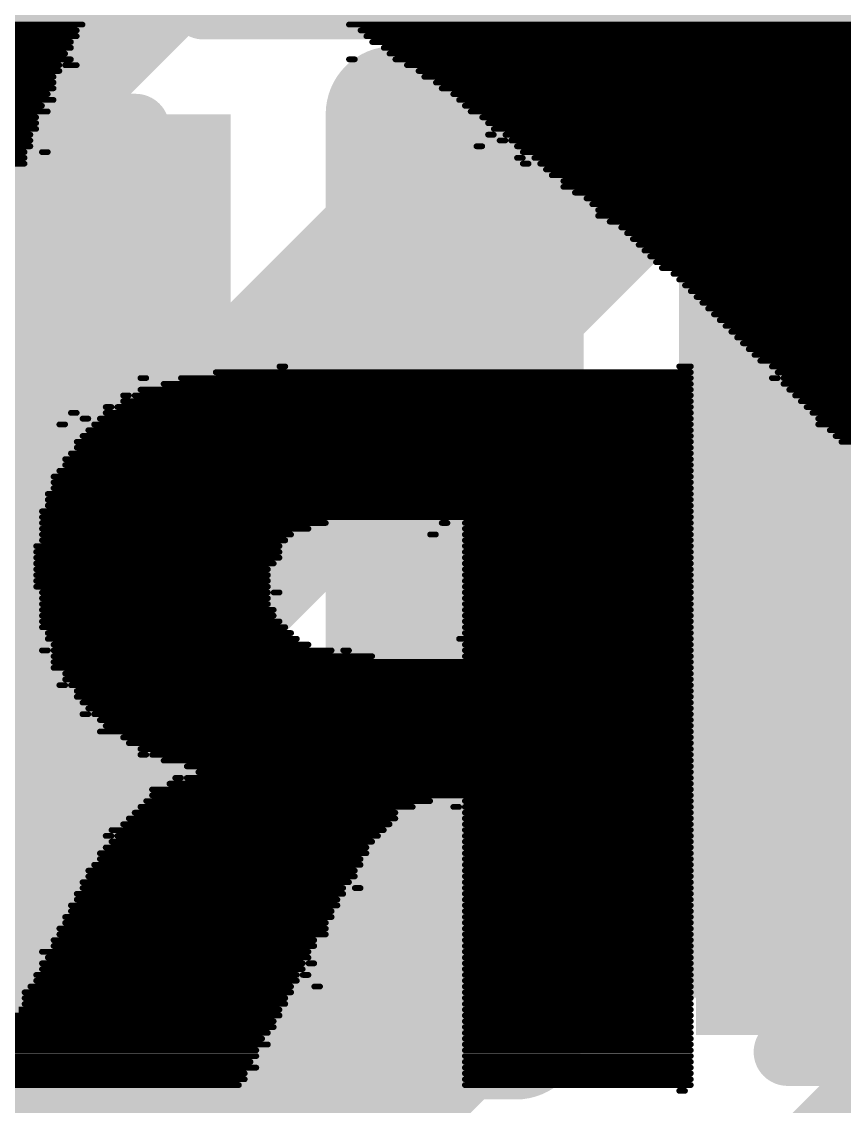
# Model space of a CAD drawing. Header units: millimetres. Extents: x 0.01 to 1.77, y 0.01 to 0.78.
# Drawn here: x 0.6396 to 0.7002, y 0.368 to 0.4478 of the extents above; entities that cross this region are included whole.
import ezdxf

# ---------------------------------------------------------------- set-up
doc = ezdxf.new("R2010")
doc.units = ezdxf.units.MM
doc.header["$MEASUREMENT"] = 0
for name, color, linetype in [('BottomLayer', 5, 'Continuous'), ('BottomOverlay', 54, 'Continuous'), ('TopLayer', 1, 'Continuous'), ('TopOverlay', 2, 'Continuous'), ('TopPaste', 8, 'Continuous'), ('TopSolder', 216, 'Continuous')]:
    doc.layers.add(name, color=color, linetype=linetype)

# ---------------------------------------------------------------- blocks, each defined once
blk = doc.blocks.new('C__0805_43')
at = {"layer": 'TopLayer'}
for points in [[(-0.06, 0.03), (-0.02, 0.03), (-0.02, -0.03), (-0.06, -0.03)], [(0.02, 0.03), (0.06, 0.03), (0.06, -0.03), (0.02, -0.03)]]:
    blk.add_hatch(color=1, dxfattribs=at).paths.add_polyline_path(points)
at = {"layer": 'TopPaste'}
for points in [[(-0.06, 0.03), (-0.02, 0.03), (-0.02, -0.03), (-0.06, -0.03)], [(0.02, 0.03), (0.06, 0.03), (0.06, -0.03), (0.02, -0.03)]]:
    blk.add_hatch(color=8, dxfattribs=at).paths.add_polyline_path(points)
at = {"layer": 'TopSolder'}
for points in [[(-0.062756, 0.032756), (-0.017244, 0.032756), (-0.017244, -0.032756), (-0.062756, -0.032756)], [(0.017244, 0.032756), (0.062756, 0.032756), (0.062756, -0.032756), (0.017244, -0.032756)]]:
    blk.add_hatch(color=216, dxfattribs=at).paths.add_polyline_path(points)
at = {"layer": 'TopOverlay', "const_width": 0.005}
for points in [[(-0.064, 0.034), (-0.024, 0.034)], [(0.024, 0.034), (0.064, 0.034)], [(-0.064, -0.034), (-0.024, -0.034)], [(0.024, -0.034), (0.064, -0.034)]]:
    blk.add_lwpolyline(points, dxfattribs=at)
at = {"layer": 'TopOverlay', "const_width": 0.0025}
for points in [[(-0.02525, 0.034, 1), (-0.02275, 0.034, 1)], [(0.02275, 0.034, 1), (0.02525, 0.034, 1)], [(-0.02525, -0.034, 1), (-0.02275, -0.034, 1)], [(0.02275, -0.034, 1), (0.02525, -0.034, 1)]]:
    blk.add_lwpolyline(points, format="xyb", close=True, dxfattribs=at)
blk = doc.blocks.new('C__0805_47')
at = {"layer": 'TopOverlay', "const_width": 0.005}
for points in [[(-0.064, -0.034), (-0.064, 0.034)], [(-0.064, -0.034), (-0.024, -0.034)]]:
    blk.add_lwpolyline(points, dxfattribs=at)
at = {"layer": 'TopOverlay', "const_width": 0.0025}
for points in [[(-0.06525, -0.034, 1), (-0.06275, -0.034, 1)], [(-0.06525, -0.034, 1), (-0.06275, -0.034, 1)], [(-0.02525, -0.034, 1), (-0.02275, -0.034, 1)]]:
    blk.add_lwpolyline(points, format="xyb", close=True, dxfattribs=at)

msp = doc.modelspace()

# ---------------------------------------------------------------- hatches: boundary and pattern name
at = {"layer": 'TopLayer'}
for points in [[(0.688, 0.376), (0.734, 0.376), (0.734, 0.444), (0.688, 0.444)], [(0.602, 0.335), (0.655, 0.335), (0.655, 0.441), (0.602, 0.441)]]:
    msp.add_hatch(color=1, dxfattribs=at).paths.add_polyline_path(points)

# ---------------------------------------------------------------- linework, layer by layer
at = {"layer": 'BottomLayer', "const_width": 0.02}
for points in [[(0.6, 0.409), (0.736, 0.545)], [(0.618, 0.376), (0.749, 0.507)], [(0.639, 0.348), (0.748, 0.457)], [(0.638, 0.295), (0.754, 0.411)]]:
    msp.add_lwpolyline(points, dxfattribs=at)
at = {"layer": 'BottomOverlay', "const_width": 0.000426}
for points in [[(0.633869, 0.447592), (0.644103, 0.447592)], [(0.663716, 0.447592), (0.71872, 0.447592)], [(0.633869, 0.447166), (0.643676, 0.447166)], [(0.633869, 0.44674), (0.643676, 0.44674)], [(0.664569, 0.447166), (0.719146, 0.447166)], [(0.664995, 0.44674), (0.719999, 0.44674)], [(0.633443, 0.446313), (0.64325, 0.446313)], [(0.665422, 0.446313), (0.719999, 0.446313)], [(0.633443, 0.445887), (0.64325, 0.445887)], [(0.633443, 0.44546), (0.642823, 0.44546)], [(0.666275, 0.445887), (0.720425, 0.445887)], [(0.666701, 0.44546), (0.720852, 0.44546)], [(0.633017, 0.445034), (0.64325, 0.445034)], [(0.633017, 0.444608), (0.642397, 0.444608)], [(0.642823, 0.444608), (0.643676, 0.444608)], [(0.663716, 0.445034), (0.664143, 0.445034)], [(0.667127, 0.445034), (0.721278, 0.445034)], [(0.66798, 0.444608), (0.721704, 0.444608)], [(0.63259, 0.444181), (0.642397, 0.444181)], [(0.63259, 0.443755), (0.641971, 0.443755)], [(0.668833, 0.444181), (0.722131, 0.444181)], [(0.669259, 0.443755), (0.722984, 0.443755)], [(0.632164, 0.443329), (0.641971, 0.443329)], [(0.632164, 0.442902), (0.641971, 0.442902)], [(0.670112, 0.443329), (0.72341, 0.443329)], [(0.670539, 0.442902), (0.72341, 0.442902)], [(0.631738, 0.442049), (0.641971, 0.442049)], [(0.632164, 0.442476), (0.641544, 0.442476)], [(0.671391, 0.442476), (0.723836, 0.442476)], [(0.671818, 0.442049), (0.724263, 0.442049)], [(0.631311, 0.441197), (0.641544, 0.441197)], [(0.631738, 0.441623), (0.641118, 0.441623)], [(0.672244, 0.441623), (0.725116, 0.441623)], [(0.67267, 0.441197), (0.725968, 0.441197)], [(0.630885, 0.44077), (0.640692, 0.44077)], [(0.631311, 0.440344), (0.640692, 0.440344)], [(0.673523, 0.44077), (0.725968, 0.44077)], [(0.67395, 0.440344), (0.726395, 0.440344)], [(0.630885, 0.439917), (0.640692, 0.439917)], [(0.674376, 0.439917), (0.726821, 0.439917)], [(0.630885, 0.439491), (0.640265, 0.439491)], [(0.630885, 0.439065), (0.640265, 0.439065)], [(0.67395, 0.439491), (0.674376, 0.439491)], [(0.674802, 0.439065), (0.675229, 0.439065)], [(0.675229, 0.439491), (0.727248, 0.439491)], [(0.675655, 0.439065), (0.7281, 0.439065)], [(0.630459, 0.438638), (0.640265, 0.438638)], [(0.630459, 0.438212), (0.639839, 0.438212)], [(0.641118, 0.438212), (0.641544, 0.438212)], [(0.673097, 0.438638), (0.673523, 0.438638)], [(0.676082, 0.438638), (0.728527, 0.438638)], [(0.676508, 0.438212), (0.728527, 0.438212)], [(0.630032, 0.437359), (0.639839, 0.437359)], [(0.630459, 0.437785), (0.639839, 0.437785)], [(0.676082, 0.437785), (0.676508, 0.437785)], [(0.676508, 0.437359), (0.676934, 0.437359)], [(0.677361, 0.437785), (0.728527, 0.437785)], [(0.677787, 0.437359), (0.728953, 0.437359)], [(0.678213, 0.436933), (0.729379, 0.436933)], [(0.67864, 0.436506), (0.730232, 0.436506)], [(0.679493, 0.43608), (0.730659, 0.43608)], [(0.679493, 0.435654), (0.730659, 0.435654)], [(0.680345, 0.435227), (0.731085, 0.435227)], [(0.681198, 0.434801), (0.731511, 0.434801)], [(0.681624, 0.434374), (0.732364, 0.434374)], [(0.682051, 0.433948), (0.732364, 0.433948)], [(0.682051, 0.433522), (0.732791, 0.433522)], [(0.682904, 0.433095), (0.733217, 0.433095)], [(0.683756, 0.432669), (0.733643, 0.432669)], [(0.684183, 0.432242), (0.73407, 0.432242)], [(0.684609, 0.431816), (0.734496, 0.431816)], [(0.685036, 0.43139), (0.734923, 0.43139)], [(0.685462, 0.430963), (0.735775, 0.430963)], [(0.685888, 0.430537), (0.735775, 0.430537)], [(0.686315, 0.430111), (0.735775, 0.430111)], [(0.686741, 0.429684), (0.736202, 0.429684)], [(0.687594, 0.429258), (0.736628, 0.429258)], [(0.68802, 0.428831), (0.737054, 0.428831)], [(0.688447, 0.428405), (0.737481, 0.428405)], [(0.688873, 0.427979), (0.738333, 0.427979)], [(0.689299, 0.427552), (0.73876, 0.427552)], [(0.689726, 0.427126), (0.73876, 0.427126)], [(0.690152, 0.4267), (0.739186, 0.4267)], [(0.690578, 0.426273), (0.739186, 0.426273)], [(0.691005, 0.425847), (0.739613, 0.425847)], [(0.691431, 0.42542), (0.740039, 0.42542)], [(0.691858, 0.424994), (0.740465, 0.424994)], [(0.692284, 0.424568), (0.740465, 0.424568)], [(0.69271, 0.424141), (0.740892, 0.424141)], [(0.693137, 0.423715), (0.741745, 0.423715)], [(0.693563, 0.423289), (0.741318, 0.423289)], [(0.69399, 0.422862), (0.741745, 0.422862)], [(0.65391, 0.422009), (0.688873, 0.422009)], [(0.6586, 0.422436), (0.659026, 0.422436)], [(0.68802, 0.422436), (0.688873, 0.422436)], [(0.694842, 0.422436), (0.742171, 0.422436)], [(0.695269, 0.422009), (0.742597, 0.422009)], [(0.648367, 0.421583), (0.648793, 0.421583)], [(0.651351, 0.421583), (0.688873, 0.421583)], [(0.694842, 0.421583), (0.695269, 0.421583)], [(0.695695, 0.421583), (0.742597, 0.421583)], [(0.648367, 0.42073), (0.688873, 0.42073)], [(0.650072, 0.421156), (0.688873, 0.421156)], [(0.695695, 0.421156), (0.743024, 0.421156)], [(0.696122, 0.42073), (0.74345, 0.42073)], [(0.647087, 0.420304), (0.647514, 0.420304)], [(0.647087, 0.419877), (0.688873, 0.419877)], [(0.64794, 0.420304), (0.688873, 0.420304)], [(0.696548, 0.420304), (0.74345, 0.420304)], [(0.696974, 0.419877), (0.74345, 0.419877)], [(0.64325, 0.419025), (0.643676, 0.419025)], [(0.645808, 0.419451), (0.646235, 0.419451)], [(0.645808, 0.419025), (0.688873, 0.419025)], [(0.646661, 0.419451), (0.688873, 0.419451)], [(0.697401, 0.419451), (0.743876, 0.419451)], [(0.697827, 0.419025), (0.743876, 0.419025)], [(0.642397, 0.418172), (0.642823, 0.418172)], [(0.644103, 0.418598), (0.644529, 0.418598)], [(0.644955, 0.418172), (0.688873, 0.418172)], [(0.645382, 0.418598), (0.688873, 0.418598)], [(0.698253, 0.418598), (0.743876, 0.418598)], [(0.698253, 0.418172), (0.788647, 0.418172)], [(0.644103, 0.417319), (0.688873, 0.417319)], [(0.644529, 0.417745), (0.688873, 0.417745)], [(0.699106, 0.417745), (0.788647, 0.417745)], [(0.699533, 0.417319), (0.789073, 0.417319)], [(0.643676, 0.416893), (0.688873, 0.416893)], [(0.643676, 0.416466), (0.688873, 0.416466)], [(0.699959, 0.416893), (0.789073, 0.416893)], [(0.642823, 0.415614), (0.688873, 0.415614)], [(0.64325, 0.41604), (0.688873, 0.41604)], [(0.642823, 0.415187), (0.688873, 0.415187)], [(0.641971, 0.414334), (0.688873, 0.414334)], [(0.642397, 0.414761), (0.688873, 0.414761)], [(0.641971, 0.413908), (0.688873, 0.413908)], [(0.641971, 0.413482), (0.688873, 0.413482)], [(0.641544, 0.413055), (0.688873, 0.413055)], [(0.641544, 0.412629), (0.688873, 0.412629)], [(0.641118, 0.411776), (0.688873, 0.411776)], [(0.641544, 0.412203), (0.688873, 0.412203)], [(0.641118, 0.41135), (0.688873, 0.41135)], [(0.641118, 0.410923), (0.662011, 0.410923)], [(0.670539, 0.410923), (0.670965, 0.410923)], [(0.672244, 0.410923), (0.688873, 0.410923)], [(0.641118, 0.410497), (0.660732, 0.410497)], [(0.641118, 0.410071), (0.659452, 0.410071)], [(0.669686, 0.410071), (0.670112, 0.410071)], [(0.672244, 0.410497), (0.688873, 0.410497)], [(0.672244, 0.410071), (0.688873, 0.410071)], [(0.640692, 0.409218), (0.6586, 0.409218)], [(0.641118, 0.409644), (0.659026, 0.409644)], [(0.672244, 0.409644), (0.688873, 0.409644)], [(0.672244, 0.409218), (0.688873, 0.409218)], [(0.640692, 0.408791), (0.6586, 0.408791)], [(0.672244, 0.408791), (0.688873, 0.408791)], [(0.640692, 0.408365), (0.6586, 0.408365)], [(0.640692, 0.407939), (0.658173, 0.407939)], [(0.672244, 0.408365), (0.688873, 0.408365)], [(0.672244, 0.407939), (0.688873, 0.407939)], [(0.640692, 0.407512), (0.657747, 0.407512)], [(0.640692, 0.407086), (0.657747, 0.407086)], [(0.672244, 0.407512), (0.688873, 0.407512)], [(0.672244, 0.407086), (0.688873, 0.407086)], [(0.640692, 0.40666), (0.657747, 0.40666)], [(0.640692, 0.406233), (0.657747, 0.406233)], [(0.672244, 0.40666), (0.688873, 0.40666)], [(0.672244, 0.406233), (0.688873, 0.406233)], [(0.641118, 0.405807), (0.657747, 0.405807)], [(0.641118, 0.40538), (0.657747, 0.40538)], [(0.658173, 0.405807), (0.6586, 0.405807)], [(0.672244, 0.405807), (0.688873, 0.405807)], [(0.672244, 0.40538), (0.688873, 0.40538)], [(0.641118, 0.404954), (0.657747, 0.404954)], [(0.641118, 0.404527), (0.658173, 0.404527)], [(0.672244, 0.404954), (0.688873, 0.404954)], [(0.672244, 0.404527), (0.688873, 0.404527)], [(0.641118, 0.404101), (0.658173, 0.404101)], [(0.641118, 0.403675), (0.6586, 0.403675)], [(0.672244, 0.404101), (0.688873, 0.404101)], [(0.672244, 0.403675), (0.688873, 0.403675)], [(0.641118, 0.403248), (0.659026, 0.403248)], [(0.641544, 0.402822), (0.659452, 0.402822)], [(0.672244, 0.403248), (0.688873, 0.403248)], [(0.672244, 0.402822), (0.688873, 0.402822)], [(0.641544, 0.402396), (0.659879, 0.402396)], [(0.671818, 0.402396), (0.688873, 0.402396)], [(0.641118, 0.401543), (0.641544, 0.401543)], [(0.641971, 0.401969), (0.660732, 0.401969)], [(0.641971, 0.401543), (0.662437, 0.401543)], [(0.66329, 0.401543), (0.663716, 0.401543)], [(0.672244, 0.401969), (0.688873, 0.401969)], [(0.672244, 0.401543), (0.688873, 0.401543)], [(0.641971, 0.401116), (0.665422, 0.401116)], [(0.641971, 0.40069), (0.688873, 0.40069)], [(0.672244, 0.401116), (0.688873, 0.401116)], [(0.641971, 0.400264), (0.688873, 0.400264)], [(0.642823, 0.399837), (0.688873, 0.399837)], [(0.642397, 0.398985), (0.642823, 0.398985)], [(0.642823, 0.399411), (0.688873, 0.399411)], [(0.64325, 0.398985), (0.688873, 0.398985)], [(0.643676, 0.398558), (0.688873, 0.398558)], [(0.643676, 0.398132), (0.688873, 0.398132)], [(0.644103, 0.397705), (0.688873, 0.397705)], [(0.644529, 0.397279), (0.688873, 0.397279)], [(0.644103, 0.396853), (0.644529, 0.396853)], [(0.644955, 0.396853), (0.688873, 0.396853)], [(0.645382, 0.396426), (0.688873, 0.396426)], [(0.645808, 0.396), (0.688873, 0.396)], [(0.645382, 0.395574), (0.688873, 0.395574)], [(0.647087, 0.395147), (0.688873, 0.395147)], [(0.647514, 0.394721), (0.688873, 0.394721)], [(0.648367, 0.394294), (0.688873, 0.394294)], [(0.648367, 0.393868), (0.648793, 0.393868)], [(0.649219, 0.393868), (0.688873, 0.393868)], [(0.650072, 0.393442), (0.688873, 0.393442)], [(0.651778, 0.393015), (0.688873, 0.393015)], [(0.652631, 0.392589), (0.688873, 0.392589)], [(0.650498, 0.391736), (0.688873, 0.391736)], [(0.650925, 0.392162), (0.651351, 0.392162)], [(0.651778, 0.392162), (0.688873, 0.392162)], [(0.649219, 0.39131), (0.688873, 0.39131)], [(0.649219, 0.390883), (0.688873, 0.390883)], [(0.648793, 0.390457), (0.669686, 0.390457)], [(0.672244, 0.390457), (0.688873, 0.390457)], [(0.64794, 0.389604), (0.667127, 0.389604)], [(0.648367, 0.390031), (0.668407, 0.390031)], [(0.671391, 0.390031), (0.671818, 0.390031)], [(0.672244, 0.390031), (0.688873, 0.390031)], [(0.672244, 0.389604), (0.688873, 0.389604)], [(0.647087, 0.388751), (0.666701, 0.388751)], [(0.647514, 0.389178), (0.667127, 0.389178)], [(0.672244, 0.389178), (0.688873, 0.389178)], [(0.672244, 0.388751), (0.688873, 0.388751)], [(0.645808, 0.387898), (0.646235, 0.387898)], [(0.646235, 0.388325), (0.666275, 0.388325)], [(0.646661, 0.387898), (0.665848, 0.387898)], [(0.672244, 0.388325), (0.688873, 0.388325)], [(0.672244, 0.387898), (0.688873, 0.387898)], [(0.645808, 0.387046), (0.664995, 0.387046)], [(0.646235, 0.387472), (0.665422, 0.387472)], [(0.672244, 0.387472), (0.688873, 0.387472)], [(0.672244, 0.387046), (0.688873, 0.387046)], [(0.645382, 0.386619), (0.664995, 0.386619)], [(0.645382, 0.386193), (0.664569, 0.386193)], [(0.672244, 0.386619), (0.688873, 0.386619)], [(0.672244, 0.386193), (0.688873, 0.386193)], [(0.644529, 0.38534), (0.664143, 0.38534)], [(0.644955, 0.385767), (0.664569, 0.385767)], [(0.672244, 0.385767), (0.688873, 0.385767)], [(0.672244, 0.38534), (0.688873, 0.38534)], [(0.644103, 0.384488), (0.663716, 0.384488)], [(0.644529, 0.384914), (0.664143, 0.384914)], [(0.672244, 0.384914), (0.688873, 0.384914)], [(0.672244, 0.384488), (0.688873, 0.384488)], [(0.644103, 0.384061), (0.66329, 0.384061)], [(0.664143, 0.384061), (0.664569, 0.384061)], [(0.672244, 0.384061), (0.688873, 0.384061)], [(0.643676, 0.383635), (0.66329, 0.383635)], [(0.643676, 0.383208), (0.662864, 0.383208)], [(0.672244, 0.383635), (0.688873, 0.383635)], [(0.672244, 0.383208), (0.688873, 0.383208)], [(0.64325, 0.382782), (0.662864, 0.382782)], [(0.64325, 0.382356), (0.662437, 0.382356)], [(0.672244, 0.382782), (0.688873, 0.382782)], [(0.672244, 0.382356), (0.688873, 0.382356)], [(0.642823, 0.381929), (0.662437, 0.381929)], [(0.642823, 0.381503), (0.662011, 0.381503)], [(0.672244, 0.381929), (0.688873, 0.381929)], [(0.672244, 0.381503), (0.688873, 0.381503)], [(0.642397, 0.381076), (0.662011, 0.381076)], [(0.642397, 0.38065), (0.662011, 0.38065)], [(0.672244, 0.381076), (0.688873, 0.381076)], [(0.672244, 0.38065), (0.688873, 0.38065)], [(0.641971, 0.380224), (0.661158, 0.380224)], [(0.641971, 0.379797), (0.661158, 0.379797)], [(0.672244, 0.380224), (0.688873, 0.380224)], [(0.672244, 0.379797), (0.688873, 0.379797)], [(0.641118, 0.379371), (0.660732, 0.379371)], [(0.641544, 0.378945), (0.660732, 0.378945)], [(0.672244, 0.379371), (0.688873, 0.379371)], [(0.672244, 0.378945), (0.688873, 0.378945)], [(0.641118, 0.378518), (0.660305, 0.378518)], [(0.641118, 0.378092), (0.660305, 0.378092)], [(0.660732, 0.378518), (0.661158, 0.378518)], [(0.672244, 0.378518), (0.688873, 0.378518)], [(0.672244, 0.378092), (0.688873, 0.378092)], [(0.640692, 0.377665), (0.659879, 0.377665)], [(0.660305, 0.377665), (0.660732, 0.377665)], [(0.672244, 0.377665), (0.688873, 0.377665)], [(0.640265, 0.376813), (0.659452, 0.376813)], [(0.640692, 0.377239), (0.659879, 0.377239)], [(0.661158, 0.376813), (0.661584, 0.376813)], [(0.672244, 0.377239), (0.688873, 0.377239)], [(0.672244, 0.376813), (0.688873, 0.376813)], [(0.639839, 0.376386), (0.659452, 0.376386)], [(0.639839, 0.37596), (0.659026, 0.37596)], [(0.672244, 0.376386), (0.688873, 0.376386)], [(0.672244, 0.37596), (0.688873, 0.37596)], [(0.639412, 0.375107), (0.6586, 0.375107)], [(0.639839, 0.375534), (0.659026, 0.375534)], [(0.672244, 0.375534), (0.688873, 0.375534)], [(0.672244, 0.375107), (0.688873, 0.375107)], [(0.638986, 0.374681), (0.6586, 0.374681)], [(0.638986, 0.374254), (0.658173, 0.374254)], [(0.672244, 0.374681), (0.688873, 0.374681)], [(0.672244, 0.374254), (0.688873, 0.374254)], [(0.63856, 0.373828), (0.658173, 0.373828)], [(0.63856, 0.373402), (0.657747, 0.373402)], [(0.672244, 0.373828), (0.688873, 0.373828)], [(0.672244, 0.373402), (0.688873, 0.373402)], [(0.637707, 0.372549), (0.657747, 0.372549)], [(0.638133, 0.372975), (0.65732, 0.372975)], [(0.672244, 0.372975), (0.688873, 0.372975)], [(0.672244, 0.372549), (0.688873, 0.372549)], [(0.637707, 0.372123), (0.656894, 0.372123)], [(0.637707, 0.371696), (0.656894, 0.371696)], [(0.672244, 0.372123), (0.688873, 0.372123)], [(0.672244, 0.371696), (0.688873, 0.371696)], [(0.637281, 0.37127), (0.656468, 0.37127)], [(0.672244, 0.37127), (0.688873, 0.37127)], [(0.636854, 0.370417), (0.656041, 0.370417)], [(0.637281, 0.370843), (0.656894, 0.370843)], [(0.672244, 0.370843), (0.688873, 0.370843)], [(0.672244, 0.370417), (0.688873, 0.370417)], [(0.636854, 0.36999), (0.656041, 0.36999)], [(0.636854, 0.369564), (0.655615, 0.369564)], [(0.672244, 0.36999), (0.688873, 0.36999)], [(0.672244, 0.369564), (0.688873, 0.369564)], [(0.68802, 0.369138), (0.688447, 0.369138)]]:
    msp.add_lwpolyline(points, dxfattribs=at)
at = {"layer": 'BottomOverlay', "const_width": 0.000213}
for points in [[(0.643996, 0.447592, 1), (0.644209, 0.447592, 1)], [(0.66361, 0.447592, 1), (0.663823, 0.447592, 1)], [(0.64357, 0.447166, 1), (0.643783, 0.447166, 1)], [(0.64357, 0.44674, 1), (0.643783, 0.44674, 1)], [(0.664462, 0.447166, 1), (0.664676, 0.447166, 1)], [(0.664889, 0.44674, 1), (0.665102, 0.44674, 1)], [(0.643143, 0.446313, 1), (0.643357, 0.446313, 1)], [(0.665315, 0.446313, 1), (0.665528, 0.446313, 1)], [(0.642717, 0.44546, 1), (0.64293, 0.44546, 1)], [(0.643143, 0.445887, 1), (0.643357, 0.445887, 1)], [(0.666168, 0.445887, 1), (0.666381, 0.445887, 1)], [(0.666594, 0.44546, 1), (0.666808, 0.44546, 1)], [(0.642291, 0.444608, 1), (0.642504, 0.444608, 1)], [(0.642717, 0.444608, 1), (0.64293, 0.444608, 1)], [(0.643143, 0.445034, 1), (0.643357, 0.445034, 1)], [(0.64357, 0.444608, 1), (0.643783, 0.444608, 1)], [(0.66361, 0.445034, 1), (0.663823, 0.445034, 1)], [(0.664036, 0.445034, 1), (0.664249, 0.445034, 1)], [(0.667021, 0.445034, 1), (0.667234, 0.445034, 1)], [(0.667874, 0.444608, 1), (0.668087, 0.444608, 1)], [(0.641864, 0.443755, 1), (0.642077, 0.443755, 1)], [(0.642291, 0.444181, 1), (0.642504, 0.444181, 1)], [(0.668726, 0.444181, 1), (0.66894, 0.444181, 1)], [(0.669153, 0.443755, 1), (0.669366, 0.443755, 1)], [(0.641864, 0.443329, 1), (0.642077, 0.443329, 1)], [(0.641864, 0.442902, 1), (0.642077, 0.442902, 1)], [(0.670006, 0.443329, 1), (0.670219, 0.443329, 1)], [(0.670432, 0.442902, 1), (0.670645, 0.442902, 1)], [(0.641438, 0.442476, 1), (0.641651, 0.442476, 1)], [(0.641864, 0.442049, 1), (0.642077, 0.442049, 1)], [(0.671285, 0.442476, 1), (0.671498, 0.442476, 1)], [(0.671711, 0.442049, 1), (0.671924, 0.442049, 1)], [(0.641011, 0.441623, 1), (0.641225, 0.441623, 1)], [(0.641438, 0.441197, 1), (0.641651, 0.441197, 1)], [(0.672138, 0.441623, 1), (0.672351, 0.441623, 1)], [(0.672564, 0.441197, 1), (0.672777, 0.441197, 1)], [(0.640585, 0.44077, 1), (0.640798, 0.44077, 1)], [(0.640585, 0.440344, 1), (0.640798, 0.440344, 1)], [(0.673417, 0.44077, 1), (0.67363, 0.44077, 1)], [(0.673843, 0.440344, 1), (0.674056, 0.440344, 1)], [(0.640585, 0.439917, 1), (0.640798, 0.439917, 1)], [(0.674269, 0.439917, 1), (0.674483, 0.439917, 1)], [(0.640159, 0.439491, 1), (0.640372, 0.439491, 1)], [(0.640159, 0.439065, 1), (0.640372, 0.439065, 1)], [(0.673843, 0.439491, 1), (0.674056, 0.439491, 1)], [(0.674269, 0.439491, 1), (0.674483, 0.439491, 1)], [(0.674696, 0.439065, 1), (0.674909, 0.439065, 1)], [(0.675122, 0.439491, 1), (0.675335, 0.439491, 1)], [(0.675122, 0.439065, 1), (0.675335, 0.439065, 1)], [(0.675548, 0.439065, 1), (0.675762, 0.439065, 1)], [(0.639732, 0.438212, 1), (0.639945, 0.438212, 1)], [(0.640159, 0.438638, 1), (0.640372, 0.438638, 1)], [(0.641011, 0.438212, 1), (0.641225, 0.438212, 1)], [(0.641438, 0.438212, 1), (0.641651, 0.438212, 1)], [(0.67299, 0.438638, 1), (0.673203, 0.438638, 1)], [(0.673417, 0.438638, 1), (0.67363, 0.438638, 1)], [(0.675975, 0.438638, 1), (0.676188, 0.438638, 1)], [(0.676401, 0.438212, 1), (0.676615, 0.438212, 1)], [(0.639732, 0.437785, 1), (0.639945, 0.437785, 1)], [(0.639732, 0.437359, 1), (0.639945, 0.437359, 1)], [(0.675975, 0.437785, 1), (0.676188, 0.437785, 1)], [(0.676401, 0.437785, 1), (0.676615, 0.437785, 1)], [(0.676401, 0.437359, 1), (0.676615, 0.437359, 1)], [(0.676828, 0.437359, 1), (0.677041, 0.437359, 1)], [(0.677254, 0.437785, 1), (0.677467, 0.437785, 1)], [(0.677681, 0.437359, 1), (0.677894, 0.437359, 1)], [(0.678107, 0.436933, 1), (0.67832, 0.436933, 1)], [(0.678533, 0.436506, 1), (0.678746, 0.436506, 1)], [(0.679386, 0.43608, 1), (0.679599, 0.43608, 1)], [(0.679386, 0.435654, 1), (0.679599, 0.435654, 1)], [(0.680239, 0.435227, 1), (0.680452, 0.435227, 1)], [(0.681091, 0.434801, 1), (0.681305, 0.434801, 1)], [(0.681518, 0.434374, 1), (0.681731, 0.434374, 1)], [(0.681944, 0.433948, 1), (0.682157, 0.433948, 1)], [(0.681944, 0.433522, 1), (0.682157, 0.433522, 1)], [(0.682797, 0.433095, 1), (0.68301, 0.433095, 1)], [(0.68365, 0.432669, 1), (0.683863, 0.432669, 1)], [(0.684076, 0.432242, 1), (0.684289, 0.432242, 1)], [(0.684503, 0.431816, 1), (0.684716, 0.431816, 1)], [(0.684929, 0.43139, 1), (0.685142, 0.43139, 1)], [(0.685355, 0.430963, 1), (0.685569, 0.430963, 1)], [(0.685782, 0.430537, 1), (0.685995, 0.430537, 1)], [(0.686208, 0.430111, 1), (0.686421, 0.430111, 1)], [(0.686634, 0.429684, 1), (0.686848, 0.429684, 1)], [(0.687487, 0.429258, 1), (0.687701, 0.429258, 1)], [(0.687914, 0.428831, 1), (0.688127, 0.428831, 1)], [(0.68834, 0.428405, 1), (0.688553, 0.428405, 1)], [(0.688766, 0.427979, 1), (0.68898, 0.427979, 1)], [(0.689193, 0.427552, 1), (0.689406, 0.427552, 1)], [(0.689619, 0.427126, 1), (0.689832, 0.427126, 1)], [(0.690046, 0.4267, 1), (0.690259, 0.4267, 1)], [(0.690472, 0.426273, 1), (0.690685, 0.426273, 1)], [(0.690898, 0.425847, 1), (0.691111, 0.425847, 1)], [(0.691325, 0.42542, 1), (0.691538, 0.42542, 1)], [(0.691751, 0.424994, 1), (0.691964, 0.424994, 1)], [(0.692177, 0.424568, 1), (0.692391, 0.424568, 1)], [(0.692604, 0.424141, 1), (0.692817, 0.424141, 1)], [(0.69303, 0.423715, 1), (0.693244, 0.423715, 1)], [(0.693457, 0.423289, 1), (0.69367, 0.423289, 1)], [(0.693883, 0.422862, 1), (0.694096, 0.422862, 1)], [(0.653803, 0.422009, 1), (0.654016, 0.422009, 1)], [(0.658493, 0.422436, 1), (0.658706, 0.422436, 1)], [(0.658919, 0.422436, 1), (0.659133, 0.422436, 1)], [(0.687914, 0.422436, 1), (0.688127, 0.422436, 1)], [(0.688766, 0.422436, 1), (0.68898, 0.422436, 1)], [(0.688766, 0.422009, 1), (0.68898, 0.422009, 1)], [(0.694736, 0.422436, 1), (0.694949, 0.422436, 1)], [(0.695162, 0.422009, 1), (0.695375, 0.422009, 1)], [(0.64826, 0.421583, 1), (0.648473, 0.421583, 1)], [(0.648686, 0.421583, 1), (0.648899, 0.421583, 1)], [(0.651245, 0.421583, 1), (0.651458, 0.421583, 1)], [(0.688766, 0.421583, 1), (0.68898, 0.421583, 1)], [(0.694736, 0.421583, 1), (0.694949, 0.421583, 1)], [(0.695162, 0.421583, 1), (0.695375, 0.421583, 1)], [(0.695589, 0.421583, 1), (0.695802, 0.421583, 1)], [(0.64826, 0.42073, 1), (0.648473, 0.42073, 1)], [(0.649965, 0.421156, 1), (0.650179, 0.421156, 1)], [(0.688766, 0.421156, 1), (0.68898, 0.421156, 1)], [(0.688766, 0.42073, 1), (0.68898, 0.42073, 1)], [(0.695589, 0.421156, 1), (0.695802, 0.421156, 1)], [(0.696015, 0.42073, 1), (0.696228, 0.42073, 1)], [(0.646981, 0.420304, 1), (0.647194, 0.420304, 1)], [(0.646981, 0.419877, 1), (0.647194, 0.419877, 1)], [(0.647407, 0.420304, 1), (0.64762, 0.420304, 1)], [(0.647834, 0.420304, 1), (0.648047, 0.420304, 1)], [(0.688766, 0.420304, 1), (0.68898, 0.420304, 1)], [(0.688766, 0.419877, 1), (0.68898, 0.419877, 1)], [(0.696441, 0.420304, 1), (0.696654, 0.420304, 1)], [(0.696868, 0.419877, 1), (0.697081, 0.419877, 1)], [(0.643143, 0.419025, 1), (0.643357, 0.419025, 1)], [(0.64357, 0.419025, 1), (0.643783, 0.419025, 1)], [(0.645702, 0.419451, 1), (0.645915, 0.419451, 1)], [(0.645702, 0.419025, 1), (0.645915, 0.419025, 1)], [(0.646128, 0.419451, 1), (0.646341, 0.419451, 1)], [(0.646555, 0.419451, 1), (0.646768, 0.419451, 1)], [(0.688766, 0.419451, 1), (0.68898, 0.419451, 1)], [(0.688766, 0.419025, 1), (0.68898, 0.419025, 1)], [(0.697294, 0.419451, 1), (0.697507, 0.419451, 1)], [(0.69772, 0.419025, 1), (0.697934, 0.419025, 1)], [(0.642291, 0.418172, 1), (0.642504, 0.418172, 1)], [(0.642717, 0.418172, 1), (0.64293, 0.418172, 1)], [(0.643996, 0.418598, 1), (0.644209, 0.418598, 1)], [(0.644423, 0.418598, 1), (0.644636, 0.418598, 1)], [(0.644849, 0.418172, 1), (0.645062, 0.418172, 1)], [(0.645275, 0.418598, 1), (0.645489, 0.418598, 1)], [(0.688766, 0.418598, 1), (0.68898, 0.418598, 1)], [(0.688766, 0.418172, 1), (0.68898, 0.418172, 1)], [(0.698147, 0.418598, 1), (0.69836, 0.418598, 1)], [(0.698147, 0.418172, 1), (0.69836, 0.418172, 1)], [(0.643996, 0.417319, 1), (0.644209, 0.417319, 1)], [(0.644423, 0.417745, 1), (0.644636, 0.417745, 1)], [(0.688766, 0.417745, 1), (0.68898, 0.417745, 1)], [(0.688766, 0.417319, 1), (0.68898, 0.417319, 1)], [(0.698999, 0.417745, 1), (0.699213, 0.417745, 1)], [(0.699426, 0.417319, 1), (0.699639, 0.417319, 1)], [(0.64357, 0.416893, 1), (0.643783, 0.416893, 1)], [(0.64357, 0.416466, 1), (0.643783, 0.416466, 1)], [(0.688766, 0.416893, 1), (0.68898, 0.416893, 1)], [(0.688766, 0.416466, 1), (0.68898, 0.416466, 1)], [(0.699852, 0.416893, 1), (0.700066, 0.416893, 1)], [(0.642717, 0.415614, 1), (0.64293, 0.415614, 1)], [(0.643143, 0.41604, 1), (0.643357, 0.41604, 1)], [(0.688766, 0.41604, 1), (0.68898, 0.41604, 1)], [(0.688766, 0.415614, 1), (0.68898, 0.415614, 1)], [(0.642717, 0.415187, 1), (0.64293, 0.415187, 1)], [(0.688766, 0.415187, 1), (0.68898, 0.415187, 1)], [(0.641864, 0.414334, 1), (0.642077, 0.414334, 1)], [(0.642291, 0.414761, 1), (0.642504, 0.414761, 1)], [(0.688766, 0.414761, 1), (0.68898, 0.414761, 1)], [(0.688766, 0.414334, 1), (0.68898, 0.414334, 1)], [(0.641864, 0.413908, 1), (0.642077, 0.413908, 1)], [(0.641864, 0.413482, 1), (0.642077, 0.413482, 1)], [(0.688766, 0.413908, 1), (0.68898, 0.413908, 1)], [(0.688766, 0.413482, 1), (0.68898, 0.413482, 1)], [(0.641438, 0.413055, 1), (0.641651, 0.413055, 1)], [(0.641438, 0.412629, 1), (0.641651, 0.412629, 1)], [(0.688766, 0.413055, 1), (0.68898, 0.413055, 1)], [(0.688766, 0.412629, 1), (0.68898, 0.412629, 1)], [(0.641011, 0.411776, 1), (0.641225, 0.411776, 1)], [(0.641438, 0.412203, 1), (0.641651, 0.412203, 1)], [(0.688766, 0.412203, 1), (0.68898, 0.412203, 1)], [(0.688766, 0.411776, 1), (0.68898, 0.411776, 1)], [(0.641011, 0.41135, 1), (0.641225, 0.41135, 1)], [(0.641011, 0.410923, 1), (0.641225, 0.410923, 1)], [(0.661904, 0.410923, 1), (0.662117, 0.410923, 1)], [(0.670432, 0.410923, 1), (0.670645, 0.410923, 1)], [(0.670858, 0.410923, 1), (0.671072, 0.410923, 1)], [(0.672138, 0.410923, 1), (0.672351, 0.410923, 1)], [(0.688766, 0.41135, 1), (0.68898, 0.41135, 1)], [(0.688766, 0.410923, 1), (0.68898, 0.410923, 1)], [(0.641011, 0.410497, 1), (0.641225, 0.410497, 1)], [(0.641011, 0.410071, 1), (0.641225, 0.410071, 1)], [(0.659346, 0.410071, 1), (0.659559, 0.410071, 1)], [(0.660625, 0.410497, 1), (0.660838, 0.410497, 1)], [(0.669579, 0.410071, 1), (0.669792, 0.410071, 1)], [(0.670006, 0.410071, 1), (0.670219, 0.410071, 1)], [(0.672138, 0.410497, 1), (0.672351, 0.410497, 1)], [(0.672138, 0.410071, 1), (0.672351, 0.410071, 1)], [(0.688766, 0.410497, 1), (0.68898, 0.410497, 1)], [(0.688766, 0.410071, 1), (0.68898, 0.410071, 1)], [(0.640585, 0.409218, 1), (0.640798, 0.409218, 1)], [(0.641011, 0.409644, 1), (0.641225, 0.409644, 1)], [(0.658493, 0.409218, 1), (0.658706, 0.409218, 1)], [(0.658919, 0.409644, 1), (0.659133, 0.409644, 1)], [(0.672138, 0.409644, 1), (0.672351, 0.409644, 1)], [(0.672138, 0.409218, 1), (0.672351, 0.409218, 1)], [(0.688766, 0.409644, 1), (0.68898, 0.409644, 1)], [(0.688766, 0.409218, 1), (0.68898, 0.409218, 1)], [(0.640585, 0.408791, 1), (0.640798, 0.408791, 1)], [(0.658493, 0.408791, 1), (0.658706, 0.408791, 1)], [(0.672138, 0.408791, 1), (0.672351, 0.408791, 1)], [(0.688766, 0.408791, 1), (0.68898, 0.408791, 1)], [(0.640585, 0.408365, 1), (0.640798, 0.408365, 1)], [(0.640585, 0.407939, 1), (0.640798, 0.407939, 1)], [(0.658067, 0.407939, 1), (0.65828, 0.407939, 1)], [(0.658493, 0.408365, 1), (0.658706, 0.408365, 1)], [(0.672138, 0.408365, 1), (0.672351, 0.408365, 1)], [(0.672138, 0.407939, 1), (0.672351, 0.407939, 1)], [(0.688766, 0.408365, 1), (0.68898, 0.408365, 1)], [(0.688766, 0.407939, 1), (0.68898, 0.407939, 1)], [(0.640585, 0.407512, 1), (0.640798, 0.407512, 1)], [(0.640585, 0.407086, 1), (0.640798, 0.407086, 1)], [(0.65764, 0.407512, 1), (0.657854, 0.407512, 1)], [(0.65764, 0.407086, 1), (0.657854, 0.407086, 1)], [(0.672138, 0.407512, 1), (0.672351, 0.407512, 1)], [(0.672138, 0.407086, 1), (0.672351, 0.407086, 1)], [(0.688766, 0.407512, 1), (0.68898, 0.407512, 1)], [(0.688766, 0.407086, 1), (0.68898, 0.407086, 1)], [(0.640585, 0.40666, 1), (0.640798, 0.40666, 1)], [(0.640585, 0.406233, 1), (0.640798, 0.406233, 1)], [(0.65764, 0.40666, 1), (0.657854, 0.40666, 1)], [(0.65764, 0.406233, 1), (0.657854, 0.406233, 1)], [(0.672138, 0.40666, 1), (0.672351, 0.40666, 1)], [(0.672138, 0.406233, 1), (0.672351, 0.406233, 1)], [(0.688766, 0.40666, 1), (0.68898, 0.40666, 1)], [(0.688766, 0.406233, 1), (0.68898, 0.406233, 1)], [(0.641011, 0.405807, 1), (0.641225, 0.405807, 1)], [(0.641011, 0.40538, 1), (0.641225, 0.40538, 1)], [(0.65764, 0.405807, 1), (0.657854, 0.405807, 1)], [(0.65764, 0.40538, 1), (0.657854, 0.40538, 1)], [(0.658067, 0.405807, 1), (0.65828, 0.405807, 1)], [(0.658493, 0.405807, 1), (0.658706, 0.405807, 1)], [(0.672138, 0.405807, 1), (0.672351, 0.405807, 1)], [(0.672138, 0.40538, 1), (0.672351, 0.40538, 1)], [(0.688766, 0.405807, 1), (0.68898, 0.405807, 1)], [(0.688766, 0.40538, 1), (0.68898, 0.40538, 1)], [(0.641011, 0.404954, 1), (0.641225, 0.404954, 1)], [(0.641011, 0.404527, 1), (0.641225, 0.404527, 1)], [(0.65764, 0.404954, 1), (0.657854, 0.404954, 1)], [(0.658067, 0.404527, 1), (0.65828, 0.404527, 1)], [(0.672138, 0.404954, 1), (0.672351, 0.404954, 1)], [(0.672138, 0.404527, 1), (0.672351, 0.404527, 1)], [(0.688766, 0.404954, 1), (0.68898, 0.404954, 1)], [(0.688766, 0.404527, 1), (0.68898, 0.404527, 1)], [(0.641011, 0.404101, 1), (0.641225, 0.404101, 1)], [(0.641011, 0.403675, 1), (0.641225, 0.403675, 1)], [(0.658067, 0.404101, 1), (0.65828, 0.404101, 1)], [(0.658493, 0.403675, 1), (0.658706, 0.403675, 1)], [(0.672138, 0.404101, 1), (0.672351, 0.404101, 1)], [(0.672138, 0.403675, 1), (0.672351, 0.403675, 1)], [(0.688766, 0.404101, 1), (0.68898, 0.404101, 1)], [(0.688766, 0.403675, 1), (0.68898, 0.403675, 1)], [(0.641011, 0.403248, 1), (0.641225, 0.403248, 1)], [(0.641438, 0.402822, 1), (0.641651, 0.402822, 1)], [(0.658919, 0.403248, 1), (0.659133, 0.403248, 1)], [(0.659346, 0.402822, 1), (0.659559, 0.402822, 1)], [(0.672138, 0.403248, 1), (0.672351, 0.403248, 1)], [(0.672138, 0.402822, 1), (0.672351, 0.402822, 1)], [(0.688766, 0.403248, 1), (0.68898, 0.403248, 1)], [(0.688766, 0.402822, 1), (0.68898, 0.402822, 1)], [(0.641438, 0.402396, 1), (0.641651, 0.402396, 1)], [(0.659772, 0.402396, 1), (0.659986, 0.402396, 1)], [(0.671711, 0.402396, 1), (0.671924, 0.402396, 1)], [(0.688766, 0.402396, 1), (0.68898, 0.402396, 1)], [(0.641011, 0.401543, 1), (0.641225, 0.401543, 1)], [(0.641438, 0.401543, 1), (0.641651, 0.401543, 1)], [(0.641864, 0.401969, 1), (0.642077, 0.401969, 1)], [(0.641864, 0.401543, 1), (0.642077, 0.401543, 1)], [(0.660625, 0.401969, 1), (0.660838, 0.401969, 1)], [(0.662331, 0.401543, 1), (0.662544, 0.401543, 1)], [(0.663183, 0.401543, 1), (0.663397, 0.401543, 1)], [(0.66361, 0.401543, 1), (0.663823, 0.401543, 1)], [(0.672138, 0.401969, 1), (0.672351, 0.401969, 1)], [(0.672138, 0.401543, 1), (0.672351, 0.401543, 1)], [(0.688766, 0.401969, 1), (0.68898, 0.401969, 1)], [(0.688766, 0.401543, 1), (0.68898, 0.401543, 1)], [(0.641864, 0.401116, 1), (0.642077, 0.401116, 1)], [(0.641864, 0.40069, 1), (0.642077, 0.40069, 1)], [(0.665315, 0.401116, 1), (0.665528, 0.401116, 1)], [(0.672138, 0.401116, 1), (0.672351, 0.401116, 1)], [(0.688766, 0.401116, 1), (0.68898, 0.401116, 1)], [(0.688766, 0.40069, 1), (0.68898, 0.40069, 1)], [(0.641864, 0.400264, 1), (0.642077, 0.400264, 1)], [(0.642717, 0.399837, 1), (0.64293, 0.399837, 1)], [(0.688766, 0.400264, 1), (0.68898, 0.400264, 1)], [(0.688766, 0.399837, 1), (0.68898, 0.399837, 1)], [(0.642291, 0.398985, 1), (0.642504, 0.398985, 1)], [(0.642717, 0.399411, 1), (0.64293, 0.399411, 1)], [(0.642717, 0.398985, 1), (0.64293, 0.398985, 1)], [(0.643143, 0.398985, 1), (0.643357, 0.398985, 1)], [(0.688766, 0.399411, 1), (0.68898, 0.399411, 1)], [(0.688766, 0.398985, 1), (0.68898, 0.398985, 1)], [(0.64357, 0.398558, 1), (0.643783, 0.398558, 1)], [(0.64357, 0.398132, 1), (0.643783, 0.398132, 1)], [(0.688766, 0.398558, 1), (0.68898, 0.398558, 1)], [(0.688766, 0.398132, 1), (0.68898, 0.398132, 1)], [(0.643996, 0.397705, 1), (0.644209, 0.397705, 1)], [(0.644423, 0.397279, 1), (0.644636, 0.397279, 1)], [(0.688766, 0.397705, 1), (0.68898, 0.397705, 1)], [(0.688766, 0.397279, 1), (0.68898, 0.397279, 1)], [(0.643996, 0.396853, 1), (0.644209, 0.396853, 1)], [(0.644423, 0.396853, 1), (0.644636, 0.396853, 1)], [(0.644849, 0.396853, 1), (0.645062, 0.396853, 1)], [(0.645275, 0.396426, 1), (0.645489, 0.396426, 1)], [(0.688766, 0.396853, 1), (0.68898, 0.396853, 1)], [(0.688766, 0.396426, 1), (0.68898, 0.396426, 1)], [(0.645702, 0.396, 1), (0.645915, 0.396, 1)], [(0.688766, 0.396, 1), (0.68898, 0.396, 1)], [(0.645275, 0.395574, 1), (0.645489, 0.395574, 1)], [(0.646981, 0.395147, 1), (0.647194, 0.395147, 1)], [(0.688766, 0.395574, 1), (0.68898, 0.395574, 1)], [(0.688766, 0.395147, 1), (0.68898, 0.395147, 1)], [(0.647407, 0.394721, 1), (0.64762, 0.394721, 1)], [(0.64826, 0.394294, 1), (0.648473, 0.394294, 1)], [(0.688766, 0.394721, 1), (0.68898, 0.394721, 1)], [(0.688766, 0.394294, 1), (0.68898, 0.394294, 1)], [(0.64826, 0.393868, 1), (0.648473, 0.393868, 1)], [(0.648686, 0.393868, 1), (0.648899, 0.393868, 1)], [(0.649113, 0.393868, 1), (0.649326, 0.393868, 1)], [(0.649965, 0.393442, 1), (0.650179, 0.393442, 1)], [(0.688766, 0.393868, 1), (0.68898, 0.393868, 1)], [(0.688766, 0.393442, 1), (0.68898, 0.393442, 1)], [(0.651671, 0.393015, 1), (0.651884, 0.393015, 1)], [(0.652524, 0.392589, 1), (0.652737, 0.392589, 1)], [(0.688766, 0.393015, 1), (0.68898, 0.393015, 1)], [(0.688766, 0.392589, 1), (0.68898, 0.392589, 1)], [(0.650392, 0.391736, 1), (0.650605, 0.391736, 1)], [(0.650818, 0.392162, 1), (0.651031, 0.392162, 1)], [(0.651245, 0.392162, 1), (0.651458, 0.392162, 1)], [(0.651671, 0.392162, 1), (0.651884, 0.392162, 1)], [(0.688766, 0.392162, 1), (0.68898, 0.392162, 1)], [(0.688766, 0.391736, 1), (0.68898, 0.391736, 1)], [(0.649113, 0.39131, 1), (0.649326, 0.39131, 1)], [(0.649113, 0.390883, 1), (0.649326, 0.390883, 1)], [(0.688766, 0.39131, 1), (0.68898, 0.39131, 1)], [(0.688766, 0.390883, 1), (0.68898, 0.390883, 1)], [(0.648686, 0.390457, 1), (0.648899, 0.390457, 1)], [(0.669579, 0.390457, 1), (0.669792, 0.390457, 1)], [(0.672138, 0.390457, 1), (0.672351, 0.390457, 1)], [(0.688766, 0.390457, 1), (0.68898, 0.390457, 1)], [(0.647834, 0.389604, 1), (0.648047, 0.389604, 1)], [(0.64826, 0.390031, 1), (0.648473, 0.390031, 1)], [(0.667021, 0.389604, 1), (0.667234, 0.389604, 1)], [(0.6683, 0.390031, 1), (0.668513, 0.390031, 1)], [(0.671285, 0.390031, 1), (0.671498, 0.390031, 1)], [(0.671711, 0.390031, 1), (0.671924, 0.390031, 1)], [(0.672138, 0.390031, 1), (0.672351, 0.390031, 1)], [(0.672138, 0.389604, 1), (0.672351, 0.389604, 1)], [(0.688766, 0.390031, 1), (0.68898, 0.390031, 1)], [(0.688766, 0.389604, 1), (0.68898, 0.389604, 1)], [(0.646981, 0.388751, 1), (0.647194, 0.388751, 1)], [(0.647407, 0.389178, 1), (0.64762, 0.389178, 1)], [(0.666594, 0.388751, 1), (0.666808, 0.388751, 1)], [(0.667021, 0.389178, 1), (0.667234, 0.389178, 1)], [(0.672138, 0.389178, 1), (0.672351, 0.389178, 1)], [(0.672138, 0.388751, 1), (0.672351, 0.388751, 1)], [(0.688766, 0.389178, 1), (0.68898, 0.389178, 1)], [(0.688766, 0.388751, 1), (0.68898, 0.388751, 1)], [(0.645702, 0.387898, 1), (0.645915, 0.387898, 1)], [(0.646128, 0.388325, 1), (0.646341, 0.388325, 1)], [(0.646128, 0.387898, 1), (0.646341, 0.387898, 1)], [(0.646555, 0.387898, 1), (0.646768, 0.387898, 1)], [(0.665742, 0.387898, 1), (0.665955, 0.387898, 1)], [(0.666168, 0.388325, 1), (0.666381, 0.388325, 1)], [(0.672138, 0.388325, 1), (0.672351, 0.388325, 1)], [(0.672138, 0.387898, 1), (0.672351, 0.387898, 1)], [(0.688766, 0.388325, 1), (0.68898, 0.388325, 1)], [(0.688766, 0.387898, 1), (0.68898, 0.387898, 1)], [(0.645702, 0.387046, 1), (0.645915, 0.387046, 1)], [(0.646128, 0.387472, 1), (0.646341, 0.387472, 1)], [(0.664889, 0.387046, 1), (0.665102, 0.387046, 1)], [(0.665315, 0.387472, 1), (0.665528, 0.387472, 1)], [(0.672138, 0.387472, 1), (0.672351, 0.387472, 1)], [(0.672138, 0.387046, 1), (0.672351, 0.387046, 1)], [(0.688766, 0.387472, 1), (0.68898, 0.387472, 1)], [(0.688766, 0.387046, 1), (0.68898, 0.387046, 1)], [(0.645275, 0.386619, 1), (0.645489, 0.386619, 1)], [(0.645275, 0.386193, 1), (0.645489, 0.386193, 1)], [(0.664462, 0.386193, 1), (0.664676, 0.386193, 1)], [(0.664889, 0.386619, 1), (0.665102, 0.386619, 1)], [(0.672138, 0.386619, 1), (0.672351, 0.386619, 1)], [(0.672138, 0.386193, 1), (0.672351, 0.386193, 1)], [(0.688766, 0.386619, 1), (0.68898, 0.386619, 1)], [(0.688766, 0.386193, 1), (0.68898, 0.386193, 1)], [(0.644423, 0.38534, 1), (0.644636, 0.38534, 1)], [(0.644849, 0.385767, 1), (0.645062, 0.385767, 1)], [(0.664036, 0.38534, 1), (0.664249, 0.38534, 1)], [(0.664462, 0.385767, 1), (0.664676, 0.385767, 1)], [(0.672138, 0.385767, 1), (0.672351, 0.385767, 1)], [(0.672138, 0.38534, 1), (0.672351, 0.38534, 1)], [(0.688766, 0.385767, 1), (0.68898, 0.385767, 1)], [(0.688766, 0.38534, 1), (0.68898, 0.38534, 1)], [(0.643996, 0.384488, 1), (0.644209, 0.384488, 1)], [(0.644423, 0.384914, 1), (0.644636, 0.384914, 1)], [(0.66361, 0.384488, 1), (0.663823, 0.384488, 1)], [(0.664036, 0.384914, 1), (0.664249, 0.384914, 1)], [(0.672138, 0.384914, 1), (0.672351, 0.384914, 1)], [(0.672138, 0.384488, 1), (0.672351, 0.384488, 1)], [(0.688766, 0.384914, 1), (0.68898, 0.384914, 1)], [(0.688766, 0.384488, 1), (0.68898, 0.384488, 1)], [(0.643996, 0.384061, 1), (0.644209, 0.384061, 1)], [(0.663183, 0.384061, 1), (0.663397, 0.384061, 1)], [(0.664036, 0.384061, 1), (0.664249, 0.384061, 1)], [(0.664462, 0.384061, 1), (0.664676, 0.384061, 1)], [(0.672138, 0.384061, 1), (0.672351, 0.384061, 1)], [(0.688766, 0.384061, 1), (0.68898, 0.384061, 1)], [(0.64357, 0.383635, 1), (0.643783, 0.383635, 1)], [(0.64357, 0.383208, 1), (0.643783, 0.383208, 1)], [(0.662757, 0.383208, 1), (0.66297, 0.383208, 1)], [(0.663183, 0.383635, 1), (0.663397, 0.383635, 1)], [(0.672138, 0.383635, 1), (0.672351, 0.383635, 1)], [(0.672138, 0.383208, 1), (0.672351, 0.383208, 1)], [(0.688766, 0.383635, 1), (0.68898, 0.383635, 1)], [(0.688766, 0.383208, 1), (0.68898, 0.383208, 1)], [(0.643143, 0.382782, 1), (0.643357, 0.382782, 1)], [(0.643143, 0.382356, 1), (0.643357, 0.382356, 1)], [(0.662331, 0.382356, 1), (0.662544, 0.382356, 1)], [(0.662757, 0.382782, 1), (0.66297, 0.382782, 1)], [(0.672138, 0.382782, 1), (0.672351, 0.382782, 1)], [(0.672138, 0.382356, 1), (0.672351, 0.382356, 1)], [(0.688766, 0.382782, 1), (0.68898, 0.382782, 1)], [(0.688766, 0.382356, 1), (0.68898, 0.382356, 1)], [(0.642717, 0.381929, 1), (0.64293, 0.381929, 1)], [(0.642717, 0.381503, 1), (0.64293, 0.381503, 1)], [(0.661904, 0.381503, 1), (0.662117, 0.381503, 1)], [(0.662331, 0.381929, 1), (0.662544, 0.381929, 1)], [(0.672138, 0.381929, 1), (0.672351, 0.381929, 1)], [(0.672138, 0.381503, 1), (0.672351, 0.381503, 1)], [(0.688766, 0.381929, 1), (0.68898, 0.381929, 1)], [(0.688766, 0.381503, 1), (0.68898, 0.381503, 1)], [(0.642291, 0.381076, 1), (0.642504, 0.381076, 1)], [(0.642291, 0.38065, 1), (0.642504, 0.38065, 1)], [(0.661904, 0.381076, 1), (0.662117, 0.381076, 1)], [(0.661904, 0.38065, 1), (0.662117, 0.38065, 1)], [(0.672138, 0.381076, 1), (0.672351, 0.381076, 1)], [(0.672138, 0.38065, 1), (0.672351, 0.38065, 1)], [(0.688766, 0.381076, 1), (0.68898, 0.381076, 1)], [(0.688766, 0.38065, 1), (0.68898, 0.38065, 1)], [(0.641864, 0.380224, 1), (0.642077, 0.380224, 1)], [(0.641864, 0.379797, 1), (0.642077, 0.379797, 1)], [(0.661052, 0.380224, 1), (0.661265, 0.380224, 1)], [(0.661052, 0.379797, 1), (0.661265, 0.379797, 1)], [(0.672138, 0.380224, 1), (0.672351, 0.380224, 1)], [(0.672138, 0.379797, 1), (0.672351, 0.379797, 1)], [(0.688766, 0.380224, 1), (0.68898, 0.380224, 1)], [(0.688766, 0.379797, 1), (0.68898, 0.379797, 1)], [(0.641011, 0.379371, 1), (0.641225, 0.379371, 1)], [(0.641438, 0.378945, 1), (0.641651, 0.378945, 1)], [(0.660625, 0.379371, 1), (0.660838, 0.379371, 1)], [(0.660625, 0.378945, 1), (0.660838, 0.378945, 1)], [(0.672138, 0.379371, 1), (0.672351, 0.379371, 1)], [(0.672138, 0.378945, 1), (0.672351, 0.378945, 1)], [(0.688766, 0.379371, 1), (0.68898, 0.379371, 1)], [(0.688766, 0.378945, 1), (0.68898, 0.378945, 1)], [(0.641011, 0.378518, 1), (0.641225, 0.378518, 1)], [(0.641011, 0.378092, 1), (0.641225, 0.378092, 1)], [(0.660199, 0.378518, 1), (0.660412, 0.378518, 1)], [(0.660199, 0.378092, 1), (0.660412, 0.378092, 1)], [(0.660625, 0.378518, 1), (0.660838, 0.378518, 1)], [(0.661052, 0.378518, 1), (0.661265, 0.378518, 1)], [(0.672138, 0.378518, 1), (0.672351, 0.378518, 1)], [(0.672138, 0.378092, 1), (0.672351, 0.378092, 1)], [(0.688766, 0.378518, 1), (0.68898, 0.378518, 1)], [(0.688766, 0.378092, 1), (0.68898, 0.378092, 1)], [(0.640585, 0.377665, 1), (0.640798, 0.377665, 1)], [(0.659772, 0.377665, 1), (0.659986, 0.377665, 1)], [(0.660199, 0.377665, 1), (0.660412, 0.377665, 1)], [(0.660625, 0.377665, 1), (0.660838, 0.377665, 1)], [(0.672138, 0.377665, 1), (0.672351, 0.377665, 1)], [(0.688766, 0.377665, 1), (0.68898, 0.377665, 1)], [(0.640159, 0.376813, 1), (0.640372, 0.376813, 1)], [(0.640585, 0.377239, 1), (0.640798, 0.377239, 1)], [(0.659346, 0.376813, 1), (0.659559, 0.376813, 1)], [(0.659772, 0.377239, 1), (0.659986, 0.377239, 1)], [(0.661052, 0.376813, 1), (0.661265, 0.376813, 1)], [(0.661478, 0.376813, 1), (0.661691, 0.376813, 1)], [(0.672138, 0.377239, 1), (0.672351, 0.377239, 1)], [(0.672138, 0.376813, 1), (0.672351, 0.376813, 1)], [(0.688766, 0.377239, 1), (0.68898, 0.377239, 1)], [(0.688766, 0.376813, 1), (0.68898, 0.376813, 1)], [(0.639732, 0.376386, 1), (0.639945, 0.376386, 1)], [(0.639732, 0.37596, 1), (0.639945, 0.37596, 1)], [(0.658919, 0.37596, 1), (0.659133, 0.37596, 1)], [(0.659346, 0.376386, 1), (0.659559, 0.376386, 1)], [(0.672138, 0.376386, 1), (0.672351, 0.376386, 1)], [(0.672138, 0.37596, 1), (0.672351, 0.37596, 1)], [(0.688766, 0.376386, 1), (0.68898, 0.376386, 1)], [(0.688766, 0.37596, 1), (0.68898, 0.37596, 1)], [(0.639732, 0.375534, 1), (0.639945, 0.375534, 1)], [(0.658493, 0.375107, 1), (0.658706, 0.375107, 1)], [(0.658919, 0.375534, 1), (0.659133, 0.375534, 1)], [(0.672138, 0.375534, 1), (0.672351, 0.375534, 1)], [(0.672138, 0.375107, 1), (0.672351, 0.375107, 1)], [(0.688766, 0.375534, 1), (0.68898, 0.375534, 1)], [(0.688766, 0.375107, 1), (0.68898, 0.375107, 1)], [(0.658067, 0.374254, 1), (0.65828, 0.374254, 1)], [(0.658493, 0.374681, 1), (0.658706, 0.374681, 1)], [(0.672138, 0.374681, 1), (0.672351, 0.374681, 1)], [(0.672138, 0.374254, 1), (0.672351, 0.374254, 1)], [(0.688766, 0.374681, 1), (0.68898, 0.374681, 1)], [(0.688766, 0.374254, 1), (0.68898, 0.374254, 1)], [(0.65764, 0.373402, 1), (0.657854, 0.373402, 1)], [(0.658067, 0.373828, 1), (0.65828, 0.373828, 1)], [(0.672138, 0.373828, 1), (0.672351, 0.373828, 1)], [(0.672138, 0.373402, 1), (0.672351, 0.373402, 1)], [(0.688766, 0.373828, 1), (0.68898, 0.373828, 1)], [(0.688766, 0.373402, 1), (0.68898, 0.373402, 1)], [(0.657214, 0.372975, 1), (0.657427, 0.372975, 1)], [(0.65764, 0.372549, 1), (0.657854, 0.372549, 1)], [(0.672138, 0.372975, 1), (0.672351, 0.372975, 1)], [(0.672138, 0.372549, 1), (0.672351, 0.372549, 1)], [(0.688766, 0.372975, 1), (0.68898, 0.372975, 1)], [(0.688766, 0.372549, 1), (0.68898, 0.372549, 1)], [(0.656788, 0.372123, 1), (0.657001, 0.372123, 1)], [(0.656788, 0.371696, 1), (0.657001, 0.371696, 1)], [(0.672138, 0.372123, 1), (0.672351, 0.372123, 1)], [(0.672138, 0.371696, 1), (0.672351, 0.371696, 1)], [(0.688766, 0.372123, 1), (0.68898, 0.372123, 1)], [(0.688766, 0.371696, 1), (0.68898, 0.371696, 1)], [(0.656361, 0.37127, 1), (0.656574, 0.37127, 1)], [(0.672138, 0.37127, 1), (0.672351, 0.37127, 1)], [(0.688766, 0.37127, 1), (0.68898, 0.37127, 1)], [(0.655935, 0.370417, 1), (0.656148, 0.370417, 1)], [(0.656788, 0.370843, 1), (0.657001, 0.370843, 1)], [(0.672138, 0.370843, 1), (0.672351, 0.370843, 1)], [(0.672138, 0.370417, 1), (0.672351, 0.370417, 1)], [(0.688766, 0.370843, 1), (0.68898, 0.370843, 1)], [(0.688766, 0.370417, 1), (0.68898, 0.370417, 1)], [(0.655509, 0.369564, 1), (0.655722, 0.369564, 1)], [(0.655935, 0.36999, 1), (0.656148, 0.36999, 1)], [(0.672138, 0.36999, 1), (0.672351, 0.36999, 1)], [(0.672138, 0.369564, 1), (0.672351, 0.369564, 1)], [(0.688766, 0.36999, 1), (0.68898, 0.36999, 1)], [(0.688766, 0.369564, 1), (0.68898, 0.369564, 1)], [(0.687914, 0.369138, 1), (0.688127, 0.369138, 1)], [(0.68834, 0.369138, 1), (0.688553, 0.369138, 1)]]:
    msp.add_lwpolyline(points, format="xyb", close=True, dxfattribs=at)
at = {"layer": 'TopLayer', "const_width": 0.01}
for points in [[(0.667, 0.441), (0.676, 0.441)], [(0.667, 0.3735), (0.667, 0.441)], [(0.676, 0.3735), (0.676, 0.441)], [(0.667, 0.430057), (0.676, 0.421057)], [(0.667, 0.417507), (0.676, 0.426507)], [(0.682, 0.406), (0.712, 0.406)], [(0.667, 0.394702), (0.676, 0.385702)], [(0.667, 0.382152), (0.676, 0.391152)], [(0.667, 0.3735), (0.676, 0.3735)]]:
    msp.add_lwpolyline(points, dxfattribs=at)
at = {"layer": 'TopLayer', "const_width": 0.005}
for points in [[(0.6645, 0.441, 1), (0.6695, 0.441, 1)], [(0.6645, 0.441, 1), (0.6695, 0.441, 1)], [(0.6735, 0.441, 1), (0.6785, 0.441, 1)], [(0.6735, 0.441, 1), (0.6785, 0.441, 1)], [(0.6645, 0.430057, 1), (0.6695, 0.430057, 1)], [(0.6735, 0.426507, 1), (0.6785, 0.426507, 1)], [(0.6735, 0.421057, 1), (0.6785, 0.421057, 1)], [(0.6645, 0.417507, 1), (0.6695, 0.417507, 1)], [(0.6795, 0.406, 1), (0.6845, 0.406, 1)], [(0.6645, 0.394702, 1), (0.6695, 0.394702, 1)], [(0.6735, 0.391152, 1), (0.6785, 0.391152, 1)], [(0.6735, 0.385702, 1), (0.6785, 0.385702, 1)], [(0.6645, 0.382152, 1), (0.6695, 0.382152, 1)], [(0.6645, 0.3735, 1), (0.6695, 0.3735, 1)], [(0.6645, 0.3735, 1), (0.6695, 0.3735, 1)], [(0.6735, 0.3735, 1), (0.6785, 0.3735, 1)], [(0.6735, 0.3735, 1), (0.6785, 0.3735, 1)]]:
    msp.add_lwpolyline(points, format="xyb", close=True, dxfattribs=at)

# ---------------------------------------------------------------- block references
for name, p in [('C__0805_47', (0.717, 0.483)), ('C__0805_43', (0.672, 0.406))]:
    msp.add_blockref(name, p)

doc.saveas('drawing.dxf')
